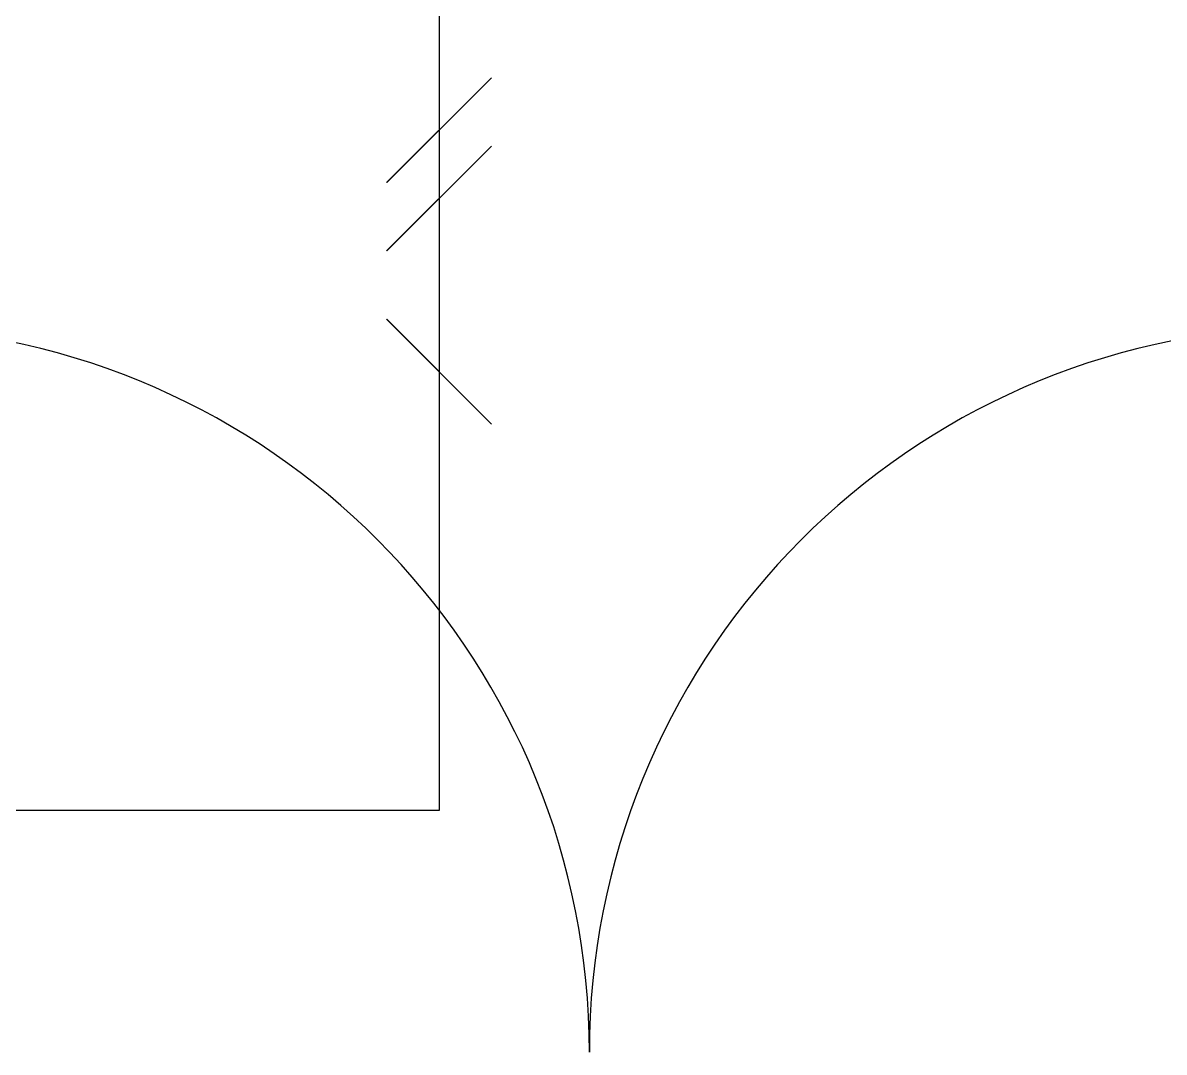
# Model space of a CAD drawing. Extents: x -9 to 600, y -23 to 65.
# Drawn here: x 271.495 to 272.439, y 38.358 to 39.209 of the extents above; entities that cross this region are included whole.
import ezdxf

# ---------------------------------------------------------------- set-up
doc = ezdxf.new("R2010")
doc.units = 0
doc.header["$LTSCALE"] = 0.8
doc.header["$MEASUREMENT"] = 0
doc.layers.get('0').update_dxf_attribs({"color": 3, "linetype": 'CONTINUOUS'})
for name, color, linetype in [('0_FIOS', 3, 'CONTINUOUS'), ('Desenho base', 7, 'CONTINUOUS'), ('ilum', 2, 'CONTINUOUS'), ('iluminação', 2, 'CONTINUOUS')]:
    doc.layers.add(name, color=color, linetype=linetype)

# ---------------------------------------------------------------- blocks, each defined once
blk = doc.blocks.new('PD')
for p, q in [((-5, 0), (-5, 100)), ((0, 0), (-5, 0))]:
    blk.add_line(p, q)
blk.add_arc((0, 0), 100, 92.866, 180)
blk = doc.blocks.new('PE')
for p, q in [((5, 0), (5, 100)), ((0, 0), (5, 0))]:
    blk.add_line(p, q)
blk.add_arc((0, 0), 100, 0, 87.134)
blk = doc.blocks.new('MONO')
at = {"layer": '0_FIOS'}
for p, q in [((-3.356, -0.78), (-1.797, 0.78)), ((0.78, -0.78), (-0.78, 0.78)), ((1.797, -0.78), (0.238, 0.78))]:
    blk.add_line(p, q, dxfattribs=at)

msp = doc.modelspace()

# ---------------------------------------------------------------- linework, layer by layer
at = {"layer": 'ilum'}
for p, q in [((271.83917, 39.57957, 2.802), (271.83917, 38.55802, 2.802)), ((271.79583, 39.07733, 2.802), (271.88252, 39.16402, 2.802)), ((271.79583, 39.02077, 2.802), (271.88252, 39.10746, 2.802)), ((271.88252, 38.87752, 2.802), (271.79583, 38.96421, 2.802)), ((271.83917, 38.55802, 2.802), (271.26347, 38.55802, 2.802))]:
    msp.add_line(p, q, dxfattribs=at)

# ---------------------------------------------------------------- block references
at = {"layer": 'Desenho base', "xscale": 0.006, "yscale": 0.006, "zscale": 0.006}
for name, p in [('PE', (271.36347, 38.35802)), ('PD', (272.56347, 38.35802))]:
    msp.add_blockref(name, p, dxfattribs=at)
at = {"layer": 'iluminação', "xscale": 0.05560094617944675, "yscale": 0.05560094617944675, "zscale": 0.05560094617944675, "rotation": 90}
msp.add_blockref('MONO', (271.83917, 39.06412, 2.802), dxfattribs=at)

doc.saveas('drawing.dxf')
